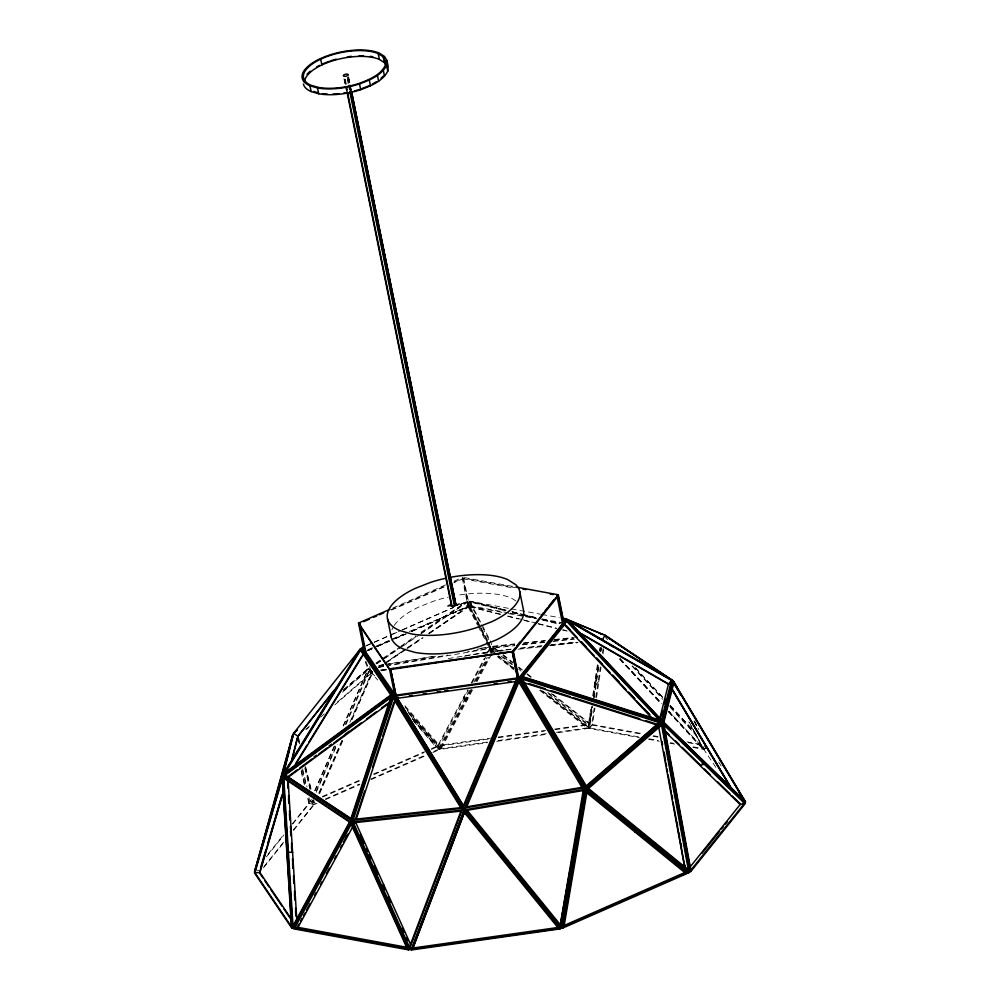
<?xml version="1.0" encoding="UTF-8"?>
<svg xmlns="http://www.w3.org/2000/svg" width="1000" height="1000" viewBox="0 0 1000 1000"><rect width="100%" height="100%" fill="white"/><g stroke="black" fill="none" stroke-linecap="round" stroke-linejoin="round"><path stroke-width="0.75" stroke-dasharray="5 3.75" d="M469.663 690.225L439.963 745.975L439.938 749.425L487.488 742.688M487.337 742.05L441.325 748.575L441.35 745.113L490.438 738.162M466.037 697.025L466.012 700.487L464.7 696.762M466.812 700.725L466.85 697.262M489.913 655.612L492.088 651.538L492.113 648.075L495.737 650.962M492.388 652.725L492.413 649.262L494.837 651.188M556.362 732.275L587.038 727.925L587.062 724.475L547.025 692.65M547.688 692.237L588.775 724.887L588.75 728.35L639.35 737.613M487.837 643.312L468.75 606.287L469.1 601.413L506.962 610.85M478.475 623.5L469.925 606.912L470.275 602.038L506.625 611.1M464.462 656.213L492.088 651.538L492.425 646.663L491.012 643.913M511.15 649.125L492.725 651.137L493.075 646.263L491.65 643.5M543.225 691.438L588.062 727.062L591.2 706.15M592.762 695.688L597.475 664.212M599.487 650.7L599.938 647.7M588.062 727.062L591.613 706.562M593.175 696.1L598.112 663.15M599.913 651.137L600.363 648.138M591.95 706.9L588.75 728.35L540.413 689.938M593.562 696.175L598.375 664.013M600.212 651.762L600.9 647.163M594.163 708.15L591.638 725L588.75 728.35L592.587 705.9M593.737 698.238L598.775 664.55M600.837 650.763L601.3 647.7M638.35 736.838L589.587 727.9L592.737 706.875M594.087 697.875L598.812 666.338M601.05 651.325L601.5 648.325M595.763 697.425L600.35 666.8M602.413 653.012L603.1 648.413M589.587 727.9L592.487 724.55L594.963 708.037M596.538 697.525L601.025 667.5M603.05 653.988L603.725 649.488M428.925 633.35L468.75 606.287L469.888 601.225L509.725 608.575M470.312 606.625L471.45 601.562L505.938 610.163M510.662 649.5L492.088 651.538L493.175 647.475L514.862 645.1M497.175 654.837L493.537 651.95L494.625 647.887L514.6 645.7M594.55 683.737L595.638 679.675M596.487 679.862L595.4 683.925L598.288 680.575M314.688 790.713L334.438 745.638M343.088 725.875L367.287 670.662L371.388 673.175L349.688 722.712M317.038 803.363L314.175 804.613L310.062 802.113L311.3 799.287M315.012 790.8L334.837 745.588M343.5 725.8L368.263 669.275L372.375 671.775L350.7 721.237M316.238 790.788L336.662 744.15M345.337 724.362L369.487 669.25L372.375 671.775L336.163 703.15M316.212 792.362L337.3 744.237M345.988 724.412L369.55 670.638L375.5 676.675M318.8 793.213L342.25 739.7M319.125 793.312L342.663 739.613M319.725 793.462L343.3 739.688M351.975 719.862L372.438 673.162M471.087 689.425L439.85 748.062L438.537 744.338L467.575 689.825M471.238 682.95L484.412 658.225M487.337 652.725L489.538 648.612L389.412 665.537M471.8 689.613L439.938 749.425L438.625 745.7L468.325 689.963M471.938 683.162L485.7 657.337M488.6 651.888L490.775 647.812L467.75 651.712M474 682.075L487.038 657.6M489.938 652.163L492.113 648.075M475.475 681.175L488.038 657.5M490.95 652.013L492.413 649.262M476.15 681.45L489.188 656.975M441.325 748.575L472.663 689.75M477.05 681.525L491.65 654.1M267.975 854.237L283.55 834.812M292.312 823.888L308.863 803.25L307.025 795.675M266.4 856.875L283.962 834.95M292.75 823.988L309.35 803.275L307.512 795.713M264.037 866.5L283.512 842.212M293.238 830.075L313.688 804.575L312.575 800.037M263.4 867.95L283.913 842.362M293.675 830.188L314.575 804.112L313.463 799.712M596.112 684.362L599 681.012M693.2 746.875L702.337 748.55L705.238 745.212M715.9 767.375L703.763 749.312L706.663 746.062M668.8 711.637L703.763 749.412L706.5 746.725M343.212 690.088L367.962 668.637L364.625 660.387M344.113 689.475L368.65 668.225L365.8 661.188M343.738 690.525L368.263 669.275M342.525 692.125L367.287 670.662M305.688 729.362L311.588 724.262M306.537 729.362L308.9 727.312M320.688 717.1L325.4 713.012M334.837 704.837L371.388 673.175M411.4 631.25L468.562 606.175L462.863 578.75L463.675 578.2L515.288 587.65M508.725 612.863L469.263 605.625L468.45 606.188L503.375 612.587M375.85 663.05L399.562 647.125M400.85 646.263L415.9 635.837M421.062 632.325L466.388 601.725L468.75 606.287L501.8 614.475M376.337 663.625L381.475 660.125M382.762 659.25L398.175 648.775M399.462 647.9L416.175 636.55M421.312 633.062L467.575 601.625L480.3 626.312M376.737 663.863L383.188 659.475M384.475 658.6L401.25 647.2M402.55 646.325L419.325 634.925M420.613 634.05L467.062 602.487L478.462 624.6M378.212 667.625L383.387 664.112M384.675 663.225L402.762 650.938M407.938 647.425L422.15 637.775M428.6 633.375L467.362 607.038L465 602.475L459.325 604.963M378.8 667.412L386.512 662.175M387.8 661.3L405.788 649.075M407.075 648.2L422.5 637.725M379.212 667.65L406.312 649.237M407.6 648.363L423.088 637.837M429.538 633.45L468.25 607.15L467.062 602.487M694.412 731.787L703.763 749.412L707.113 747.325M392.825 608.038L445.712 584.825M454.288 581.062L462.863 577.3L468.75 606.287L411.575 631.375M390.838 609.75L445.15 585.925M453.725 582.163L462.987 578.737L454.35 582.525M391.55 610.087L444.363 586.912M366.325 645.625L400.637 630.575M402.062 629.95L453.525 607.362M460.662 604.237L466.388 601.725M365.725 646.038L372.812 642.925M374.225 642.3L391.25 634.837M392.663 634.212L396.925 632.35M402.587 629.862L453.65 607.463M367.837 649.725L374.975 646.587M376.413 645.962L403.562 634.05M409.275 631.538L468.562 606.175M367.15 650.675L372.863 648.162M374.288 647.537L389.988 640.65M391.413 640.025L405.688 633.763M367.275 650.812L375.85 647.05M377.275 646.425L393 639.525M394.425 638.9L405.863 633.888M368.088 650.6L372.35 648.737M378.013 646.25L389.363 641.263M395.037 638.775L406.375 633.8M412.05 631.312L467.362 607.038M322.413 796.5L360.675 779.712M373.425 774.112L424.438 751.737M431.525 748.625L435.775 746.762L438.663 749.287L433 751.775M314.137 800.837L311.288 802.087L314.175 804.613L313.075 800.075M322.713 797.075L361.3 780.138M374.162 774.5L424.175 752.55M431.325 749.412L437.038 746.9L439.938 749.425L407.175 711.775M325.312 799.025L359.312 784.1M370.65 779.125L425.913 754.875M325.613 799.6L359.9 784.55M371.337 779.525L425.65 755.7M432.788 752.562L440.85 749.025L407.625 711.538M379.025 665.45L383.638 664.675M385.188 664.412L432.9 656.35M480.625 648.275L489.862 646.712L491.05 651.375L447.938 658.662M378.862 665.812L386.538 664.525M388.075 664.262L435.65 656.213M477.088 649.212L490.9 646.875L492.088 651.538L488.55 644.688M378.738 666.75L384.875 665.713M386.413 665.462L447.8 655.075M378.638 667.35L387.875 665.788M380.213 670.113L387.9 668.812M381.587 670.225L387.725 669.188M381.488 670.825L387.65 669.775M483.15 653.637L487.762 652.85M498.1 737.075L545.65 730.337M554.85 729.038L587.062 724.475M439.963 745.975L489.05 739.013M498.263 737.712L544.288 731.188M555.025 729.663L588.775 724.887M498.075 740.537L547.15 733.575M496.7 741.388L547.325 734.212M558.062 732.688L589.825 728.188L542.175 690.825M493.075 646.263L514.575 643.913M523.775 642.9L545.275 640.55M554.487 639.538L572.913 637.525M492.425 646.663L515.662 644.125M523.4 643.275L545.087 640.9M554.375 639.888L574.513 637.675M522.6 644.25L544.288 641.888M553.575 640.863L573.713 638.663M522.275 644.862L545.325 642.337M553 641.5L574.513 639.15M520.363 648.112L541.862 645.763M551.075 644.762L577.163 641.9M519.963 648.487L541.638 646.112M549.388 645.275L577.263 642.225M493.537 651.95L498.15 651.45M499.675 651.275L504.288 650.775M518.112 649.262L541.163 646.737M550.375 645.738L578.025 642.712M464.375 577.587L514.362 586.737M462.863 578.75L514.475 588.212M511.25 608.862L540.337 614.188M541.875 614.462L559.263 617.6M510.238 613.138L523.9 615.638M525.425 615.913L536.05 617.863M542.125 618.975L563.375 622.875M508.587 613.638L536.925 618.775M542.263 619.8L562.675 623.488M592.487 724.55L642.763 733.763M653.425 735.713L658 736.55M686.95 741.862L702.188 744.65M591.638 725L642.25 734.275M652.987 736.237L659.112 737.362M688.25 742.7L702.062 745.225M649.013 738.787L658.15 740.462M670.337 742.688L673.388 743.25M648.55 739.3L659.287 741.263M670.025 743.238L674.625 744.075M693.025 747.45L704.6 749.562L669.013 711.388M511.925 611.65L520.925 613.9M522.425 614.275L535.913 617.638M541.912 619.125L559.9 623.612M469.888 601.225L506.238 610.288M512.3 611.8L536.538 617.837M542.6 619.35L559.25 623.5M513.025 612.35L523.625 615M525.15 615.375L535.75 618.013M541.8 619.525L558.462 623.675M512.688 612.6L536.925 618.65M542.987 620.15L558.138 623.938M507.8 615.962L521.763 619.5M523.288 619.875L536.912 623.275M538.425 623.65L556.6 628.188M563.263 629.8L566.263 630.538M469.925 606.912L501.737 614.837M507.8 616.35L518.4 618.987M524.462 620.5L532.038 622.388M538.088 623.9L556.275 628.438M562.325 629.938L568.387 631.45M308.863 803.25L314.175 804.613M255.012 869.6L258.762 870.65M314.475 803.075L310.363 800.575L309.625 797.55M515.825 600.9L511.413 598.1A67.5 27.775 -11.5 0 0 456.8 595.4M514.075 668.787L498.188 656.325L513.837 668.825M494.625 647.887L498.263 650.775M503.113 654.625L512.8 662.337M518.862 667.15L522.5 670.037M527.35 673.888L532.2 677.738M552.8 694.112L589.15 723M493.175 647.475L498.013 651.312M502.837 655.15L512.513 662.837M518.55 667.638L520.962 669.562M527.013 674.362L530.638 677.237M551.175 693.562L589.837 724.287M502.987 656.725L512.65 664.4M518.688 669.2L521.112 671.125M500.913 656.012L513.038 665.65M498.387 655.8L514.138 668.325M497.238 656.587L514.225 670.075M539.712 690.325L587.038 727.925M312.5 800.85L315.387 803.375M368.65 668.225L372.375 671.775M367.962 668.637L371.688 672.188L369.462 666.688M619.837 658.6L661.688 703.525M635.462 667.862L662.975 697.6M670.387 705.6L694.725 731.9M635.35 667.975L662.9 697.738M670.325 705.75L694.688 732.087M632.487 665.925L662.15 697.987M669.575 706L697.125 735.763M605.525 637.475L607.638 639.763M632.038 666.125L662.8 699.362M670.225 707.387L698.863 738.325M620.175 658.888L661.45 703.475M668.863 711.475L702.725 748.062L688.838 721.9M620.05 658.975L661.375 703.625M619.6 659.163L660.975 703.85M668.4 711.875L702.337 748.55M405 705.788L438.537 744.338M404.85 706.875L438.625 745.7M407.325 710.675L439.85 748.062M369.487 669.25L372.55 672.775M412.475 718.662L437.038 746.9M412.175 718.838L438.663 749.287M369.55 670.638L377.7 680.013M413.363 721L435.775 746.762M718.662 762.1L721.237 766.012M694.55 721L698.875 729.137M694.45 721.413L698.05 728.2M693.938 721.062L698.325 729.325M693.213 729.438L703.763 749.312M689.375 722.3L691.525 726.363M470.275 602.038L490.938 642.113M469.1 601.413L481.825 626.087M482.537 627.463L490.312 642.55M481 627.675L489.487 644.137M481.325 629.025L487.738 641.462M488.45 642.85L492.725 651.137M479.175 625.988L487.013 641.188M487.725 642.575L489.862 646.712M468.25 607.15L477.512 625.112M478.225 626.5L491.05 651.375M490.775 647.812L492.088 651.538M489.538 648.612L490.85 652.337M463.925 696.688L465.238 700.413M467.575 601.625L468.75 606.287M298.725 740.95L299.462 743.888M305.35 767.4L310.887 789.425M298.275 736.513L300.125 744.075M305.637 766.762L311.163 789.463M297.987 738.062L299.45 744.112M304.975 766.8L310.5 789.488M304.837 768.225L310 789.438M302.638 768.8L307.05 786.95M302.337 770.35L306.388 786.988M308.962 797.575L310.062 802.113M301.262 770L305.3 786.637M301.125 771.438L304.438 785.075M463.675 578.2L469.263 605.625M462.3 578.4L467.875 605.825M348.738 77.55L350.1 84.188M350.288 85.2L351.35 90.312M348.35 76.825L349.913 84.488M350.225 86.013L351.163 90.612M348.425 77.35L349.675 83.475M349.988 85.013L350.925 89.6M348.013 77.125L349.263 83.25M347.537 77.387L348.787 83.513M349.1 85.037L350.037 89.637M347.287 79.138L348.212 83.737M348.525 85.262L349.462 89.862M345.3 79.212L347.475 89.938M344.85 79.375L347.337 91.625M344.4 79.25L346.9 91.5M343.963 78.812L345.2 84.938M345.513 86.475L346.45 91.062M391.9 629.862A67.5 27.775 -11.5 0 1 393.537 626.5M394.263 625.363A67.5 27.775 -11.5 0 1 418.837 607.013L434.137 600.988A67.5 27.775 -11.5 0 1 448.175 597.125"/><path stroke-width="1.5" d="M385.662 60.888L385.275 65.525C380.112 75.425 368.9 79.725 359.038 83.462A41.938 17.25 -11.5 0 1 318.375 87.387L311.038 85.262A41.938 17.25 -11.5 0 1 320.688 59.162A41.938 17.25 -11.5 0 1 378.2 53.625L383.25 56.825L386.25 63.788M387.775 71.2L386.587 65.4L386.987 60.613L384.487 56.413L379.275 53.113A43.288 17.812 -11.5 0 0 319.925 58.837A43.288 17.812 -11.5 0 0 309.95 85.775L311.125 91.562L318.7 93.763A43.288 17.812 -11.5 0 0 360.675 89.712C370.863 85.862 382.438 81.425 387.775 71.2L388.162 66.4L386.987 60.613M350.35 91.163L455.012 605.625L455.887 604.25M395.737 695.425L390.462 669.525L393.7 668.525M570.375 868.037L559.712 928.375L561.6 927.675L585.212 789.325L464.525 809.85L352.238 822.05L409.487 949.225L411.812 949.05L464.525 809.85L519.462 678.425L584.862 787.675L583.162 795.65M558.462 928.275L464.263 812.5L412.587 948.95L562.975 927.95L586.587 789.6L584.225 789.613L561.075 925.675L467.1 810.163L466.125 810.462L485.75 834.587M570.9 865.025L571.438 862.013M571.962 858.988L572.5 855.975M573.038 852.962L573.562 849.938M574.9 842.4L575.438 839.388M575.962 836.375L576.5 833.35M577.038 830.337L577.562 827.325M578.1 824.3L578.638 821.287M582.1 801.675L582.625 798.662M564.475 622.5L565.325 618.7L561.775 618.112M282.288 775.962L292.613 735.15L254.675 871.488M411.262 950L411.812 949.05L408.425 949.85L293.412 928.787L351.188 822.675L354.562 821.888L283.087 774.212L293.312 733.7L360.675 648.525L364.412 652.075L395.35 697.85L464.525 809.85L560.625 927.975L560.075 928.913L411.262 950L463.975 810.8L519.462 678.425M283.7 773.012L293.7 733.425L298 736.263L291.7 761.188M291.938 759.05L297.238 738.05M659.538 719.412L668.425 684.212L671.475 680.337L568.812 621.138L661.475 719.925L671.475 680.337M585.212 789.325L584.225 789.613L658.988 724.837L659.75 721.838M661.263 715.837L662.4 711.338M664.3 703.838L665.438 699.338M645.713 720.625L658.988 724.837L662.038 720.962L672.262 680.45L567.238 619.888L564.95 622.8M398.438 697.412L395.35 697.85L394.4 695.387L517.875 677.9L518.825 680.35L520.837 676.587L566.2 620L661.012 721.087L658.988 724.837L663.225 722.138L673.462 681.637L745.3 801.888L743.175 803.238M255.738 868.55L273.55 804.9M273.962 803.425L292.65 736.6M254.5 871.413L282.387 775.65L287.387 777.05L297.425 769.688M389.963 609.288L358.512 623.088L364.412 652.075L360.75 649.112L283.725 774.1L287.387 777.05L282.362 777.188L254.475 872.938L291.775 928.112L294.288 928.05M254.913 872.675L282.25 778.812L291.462 926.762L254.913 872.675L259.925 872.55L291.262 918.913M259.938 871.325L282.162 795.013M259.925 872.55L283.363 792.087M260.55 867.95L265.825 850.062M267.587 844.1L272.863 826.225M273.312 824.737L282.113 794.938M352.238 822.05L354.562 821.888L351.012 820.15L391.8 696.112L395.35 697.85L389.462 668.863L358.512 623.088M350.387 821.712L292.613 927.812L283.212 776.888L350.387 821.712L354.562 821.888L352.188 820.375L392.987 696.338L395.35 697.85L391.7 694.887L360.75 649.112M355.538 818.925L364.762 790.875M372.537 767.25L381.763 739.188M382.725 736.237L393.9 702.275M356.138 819.463L395.513 699.712L397.962 703.675M466.55 806.862L583.538 787.075L519.612 680.288L518.975 682.225L582.1 787.675M460.975 811.038L409.412 947.163L353.438 822.8L461.763 811.025M409.487 949.225L462.2 810.025L465.5 809.562L561.6 927.675M412.587 948.95L464.263 813M449.4 849.05L464.525 809.85L394.4 695.387M463.575 807.387L517.875 677.9M466.512 807.35L519.612 680.288M564.862 622.513L566.2 620M521.975 677.8L564.438 624.825L566.45 621.062L659.225 719.975L522.062 676.45L566.45 621.062M294.613 928.15L351.175 824.262L407.225 948.775L294.613 928.15L297.987 927.362L407.562 947.425M296.788 927.987L299.012 923.913M300.5 921.188L301.975 918.462M303.463 915.75L304.938 913.025M306.425 910.3L310.125 903.5M314.562 895.337L316.05 892.625M320.487 884.463L321.975 881.737M326.425 873.575L329.387 868.138M334.562 858.612L336.05 855.888M340.487 847.725L341.975 845.013M343.45 842.288L347.9 834.125M297.987 927.362L353.075 826.2M345.55 838.188L347.05 835.462M512.025 869.85L513.55 868.612M564.85 622.65L566.862 619.312L671.888 679.887L604.712 635.062M598.075 638L602.35 639.775L605.025 635.325L672.862 680.75L677.9 690.238M283.087 774.212L360.112 649.225L364.412 652.075L362.038 647.513L363.75 651.725M360.5 650.238L285.125 772.55L390.788 695.037L360.5 650.238L362.337 651.725M295.587 763.763L307.05 745.15M308.688 742.487L361.95 656.062M294.525 766.2L363.35 654.525M309.95 85.775L317.525 87.963A43.288 17.812 -11.5 0 0 359.5 83.912C369.688 80.062 381.25 75.625 386.587 65.4M679.237 875.925L690.725 871.587L745.4 803.388L663.337 723.637L658.988 724.837L660.925 722.35L520.763 677.85L518.825 680.35L512.925 651.375L558.288 594.788L515.875 587.013M660.925 722.35L584.225 789.613L587.25 788.438L662.013 723.662L689.4 871.6L686.375 872.788L688.737 872.775L586.587 789.6M586.688 786.35L659.338 722.588L522.337 679.1L586.263 785.888L659.338 722.588M297.613 736.55L334.4 690.025M298 736.263L338.325 685.275M517.812 679.7L512.238 651.725L517.575 677.625M513.212 650.512L515.15 648.088M517.087 645.662L520.013 642.025M541.375 615.375L543.325 612.95M545.262 610.525L547.212 608.1M549.15 605.675L554.012 599.625M558.138 595.95L513.4 651.762L518.975 679.188L563.713 623.375L558.138 595.95L557.038 595.95M518.787 677.938L563.375 622.875M689.488 867.725L740.163 804.513L744.5 803.312L664.062 725.15L690.9 870.163L744.5 803.312M702 853.3L719.575 831.375M721.525 828.938L723.487 826.513M725.438 824.075L727.387 821.637M670.125 683.438L672.862 680.75M294.887 731.95L297.25 729.9M293.888 733L297.387 729.963M589 786.612L585.462 789.675L588.475 788.487L661.587 725.15L688.375 869.825L588.475 788.487M593.713 782.525L596.075 780.475M600.788 776.388L603.15 774.35M614.938 764.137L618.475 761.062M623.188 756.975L634.987 746.762M638.525 743.7L642.062 740.638M645.6 737.575L647.962 735.525M381.025 78.162L383.312 76.225M283.725 774.1L391.7 694.887M351.012 820.15L283.837 775.325L391.8 696.112M285.15 775.163L390.662 697.75L350.8 818.975L285.15 775.163L351.775 818.988M313.95 757.05L316.462 755.212M329.038 745.975L331.55 744.137M345.387 733.988L349.162 731.213M299.938 767.85L312.5 758.637M318.775 754.025L327.562 747.588M333.837 742.975L346.388 733.763M350.163 731L361.463 722.712M366.475 719.025L376.525 711.663M381.55 707.975L387.825 703.375M288.7 776.888L389.188 703.162M670.275 683.662L673.462 681.637M702.138 763.363L704.262 762.013M670.337 683.675L673.688 681.688L745.525 801.938L743.288 803.263M372.35 84.038L376.287 81.812M363.675 621.663L369.4 619.163M373.688 617.275L376.538 616.025M379.4 614.775L383.688 612.888M394.988 696.75L364.462 651.612L365.725 651.3M563.062 925.962L684.788 872.562L687.138 872.537L587.112 791.1L564 926.575L687.138 872.537M570.625 923.575L580.625 919.188M590.625 914.8L603.488 909.163M606.35 907.9L610.638 906.025M613.5 904.762L617.788 902.887M620.638 901.637L626.362 899.125M636.362 894.737L646.363 890.35M650.65 888.462L653.512 887.212M656.375 885.95L660.662 884.075M663.512 882.825L676.375 877.175M562.975 927.95L688.737 872.775M360.213 89.262L369.725 85.512M447.837 606.087L449.613 605.388M449.237 605.288L452 606.087A2.512 1.037 -11.5 0 0 454.438 605.85L459.325 603.925M658.988 724.837L662.013 723.662M659.575 725.938L661.587 725.15M636.312 830.812L638.325 830.025M513.225 868.363L514.2 868.062M360.025 623.862L358.888 624.188L389.4 669.325M390.538 669.013L395.913 694.887M699.938 765.425L704.275 764.225M379.8 886.263L382.062 885.738M350.925 938.462L354.3 937.675M465.163 807.913L584.862 787.675M466.125 810.462L584.163 790.375L583.188 790.675L560.1 925.975L557.163 922.375M389.462 668.863L512.925 651.375M396.775 668.088L401.4 667.425M404.475 666.988L407.55 666.55M412.175 665.9L415.25 665.462M418.325 665.025L421.413 664.587M426.025 663.938L429.1 663.5M432.188 663.062L436.8 662.412M439.888 661.975L442.962 661.538M446.037 661.1L450.662 660.45M453.738 660.013L456.812 659.575M459.9 659.137L464.513 658.487M467.587 658.05L478.363 656.525M481.45 656.087L486.062 655.438M489.15 655L492.225 654.562M495.3 654.125L499.925 653.462M503 653.037L506.075 652.6M390.462 669.525L512.212 651.762M395.775 695.95L516.6 678.838L463.462 805.562L395.775 695.95L462.775 805.375M409.25 695.875L412.325 695.438M423.137 693.913L426.225 693.475M437.025 691.938L440.112 691.5M444.738 690.85L447.825 690.413M494.125 683.85L497.212 683.413M508.025 681.888L511.1 681.45M396.725 698.413L516.013 681.513M413.137 948L559 927.337L545.262 910.45M410.725 949.212L411.812 949.05L408.787 948.5M352.188 820.375L462.15 808.35L464.525 809.85M353.438 822.8L355.763 822.625L410.475 944.175M381.55 885.263L383.875 885.088M634.85 831.9L637.212 831.888M563.713 623.375L562.525 623.375L556.95 595.95M283.212 776.888L287.387 777.05L283.837 775.325M288.425 852.225L292.6 852.387M522.875 589.05L525.913 589.6M550.2 594.05L553.237 594.6M600.15 633.688L603.175 634.45M313.675 91.487L318.075 92.75M520.837 676.587L661.012 721.087M529.15 683.637L545.375 688.787M551.287 690.65L570.462 696.75M573.413 697.675L639.812 718.75M523.387 682.55L657.4 725.088M565.325 618.7L605.025 635.325M564.837 618.675L601.888 634.075M395.325 695.1L364.975 650.975L364.35 647.938M581.688 633.862L669.225 684.338M577.925 632.025L668.425 684.212M304.562 82.312A41.938 17.25 -11.5 0 1 333.075 60.688A41.938 17.25 -11.5 0 1 379.375 59.425L384.425 62.625L385.637 64.65M455.588 604.062L457.2 605.087M606.888 637L672.588 680.837L675.413 686.162M602.35 639.775L607.5 643.213M610.075 644.938L612.65 646.65M587.25 788.438L689.4 871.6M592.55 796.388L594.925 798.312M597.3 800.25L606.8 807.987M624.612 822.5L626.987 824.425M630.55 827.337L632.925 829.262M635.3 831.2L642.438 837M662.625 853.45L665 855.375M667.375 857.312L670.938 860.212M673.312 862.15L679.25 866.988M585.95 792.087L684.788 872.562M663.225 722.138L745.3 801.888M665.65 731.312L668.975 734.538M675.625 741L678.95 744.237M682.288 747.475L700.025 764.712M704.463 769.025L710 774.412M717.763 781.95L729.963 793.812M732.188 795.962L739.95 803.512M664.188 730.688L740.163 804.513M567.238 619.888L662.038 720.962M566.838 626.15L570.025 629.562M581.75 642.05L586 646.587M596.663 657.95L601.987 663.625M612.638 674.975L619.025 681.787M628.612 692.013L635 698.825M644.587 709.05L649.912 714.725M564.188 623.763L576.975 637.388M581.225 641.938L594.012 655.562M597.212 658.975L609.987 672.6M613.188 676.012L625.975 689.638M629.163 693.037L634.487 698.725M636.625 700.987L649.4 714.625M564.438 624.825L651.875 718.05M487.713 837L489.675 839.412M492.612 843.025L494.575 845.438M496.55 847.85L498.512 850.263M505.375 858.713L507.337 861.125M509.3 863.538L511.262 865.95M514.2 869.562L516.15 871.963M518.112 874.362L521.038 877.962M522.987 880.362L533.737 893.562M535.688 895.962L537.638 898.363M540.562 901.963L542.525 904.362M544.475 906.762L546.425 909.175M553.263 917.575L555.212 919.975M466.775 813.962L468.738 816.375M484.438 835.675L486.4 838.088M488.363 840.5L490.325 842.9M493.263 846.525L495.225 848.938M497.188 851.35L507.975 864.613M509.938 867.025L511.9 869.438M514.85 873.062L516.812 875.462M536.438 899.587L538.4 902M541.337 905.625L543.3 908.037M463.975 810.8L560.075 928.913M738.587 791.675L745.525 801.938M368.488 659.6L371.95 664.712M375.412 669.837L378 673.675M381.463 678.8L384.062 682.638M387.525 687.763L390.112 691.6M259.5 872.812L262.962 877.95M264.7 880.512L269.037 886.925M270.775 889.5L282.05 906.175M283.788 908.737L290.725 919M405.288 715.537L406.925 718.175M408.55 720.825L410.988 724.775M418.325 736.65L419.95 739.287M423.212 744.562L424.837 747.2M426.463 749.837L428.913 753.787M431.35 757.75L432.987 760.387M436.238 765.662L437.875 768.3M440.312 772.25L441.95 774.887M448.462 785.438L450.9 789.4M453.35 793.363L454.975 796M392.987 696.338L462.15 808.35M672.425 689.7L731.712 788.9M520.763 677.85L586.163 787.113M522.013 685.688L523.612 688.35M526 692.35L528.4 696.338M529.987 699.013L531.587 701.675M533.975 705.675L535.575 708.337M561.1 750.975L562.688 753.637M565.087 757.638L566.688 760.3M569.075 764.3L571.462 768.3M573.062 770.962L574.663 773.625M577.05 777.625L578.65 780.288M672.412 689.675L729.887 785.875M671.213 688.1L731.087 788.325M674.412 682.95L680.05 693.587M673.688 681.688L678 689.825M679.438 692.537L680.875 695.25M362.887 647.288L364.663 650.7M360.288 834.6L364.1 843.075M366.65 848.725L367.925 851.562M369.2 854.388L371.1 858.625M374.288 865.688L378.1 874.163M383.188 885.475L385.1 889.712M388.275 896.775L390.825 902.425M402.275 927.862L404.175 932.1M406.725 937.75L407.987 940.575M351.188 822.675L408.425 949.85M558.288 594.788L563.875 622.238M557.788 595.438L559.963 606.112M560.575 609.15L562.75 619.825M519.65 591.225L523.425 609.775A67.5 27.775 -11.5 0 1 495.863 640.1L480.562 646.125A67.5 27.775 -11.5 0 1 415.1 652.425L403.3 649.013A67.5 27.775 -11.5 0 1 390.988 634.438M383.25 56.825L384.425 62.625M383.338 70.462L384.513 76.263M378.2 53.625L379.375 59.425M377.438 75.462L378.625 81.263M369.312 80.05L370.487 85.85M359.5 83.912L360.675 89.712M351.538 91.325L456.012 604.775M351.475 92.137L455.825 605.062M351.55 92.662L378.025 222.812M378.65 225.875L455.275 602.525M350.812 90.9L455.487 605.363M349.775 91.388L454.438 605.85M347.65 93.162L452 606.087M347.212 93.025L451.562 605.95A2.512 1.037 -11.5 0 1 451.325 604.95M320.688 59.162L321.875 64.963M317.525 87.963L318.7 93.763M387.512 618.787L391.287 637.337M390.55 668.962L395.812 694.875M360.125 623.837L365.662 651.325M360.325 628.125L363.738 644.887M663.337 723.637L690.725 871.587M664.075 752.3L665.487 759.925M666.05 762.975L666.612 766.025M670 784.325L670.575 787.375M671.975 795L672.55 798.05M677.062 822.45L677.625 825.5M679.038 833.138L679.6 836.188M681.012 843.812L681.575 846.862M684.975 865.163L685.537 868.213M658.575 726.338L684.788 867.962M662.025 741.5L662.575 744.538M663.95 752.113L664.5 755.138M665.05 758.162L665.6 761.2M666.975 768.763L667.525 771.8M668.088 774.825L671.388 793M671.938 796.038L672.487 799.062M673.037 802.087L684.887 867.225M288.087 779.95L296.8 919.875M287.575 780.138L288.062 787.837M288.538 795.537L289.012 803.238M289.5 810.938L290.075 820.175M290.462 826.338L291.038 835.575M291.512 843.275L291.988 850.987M292.475 858.688L293.05 867.925M293.525 875.625L294.012 883.325M294.488 891.025L295.062 900.263M295.55 907.962L296.025 915.662M287.65 784.85L287.838 787.925M288.512 798.713L288.8 803.337M289.475 814.125L289.762 818.75M290.525 831.075L290.812 835.7M291.488 846.488L291.775 851.112M292.55 863.438L292.838 868.062M293.512 878.85L293.8 883.475M294.462 894.262L294.75 898.888M295.525 911.225L295.812 915.837M282.362 777.188L291.775 928.112M445.825 578.25A67.5 27.775 -11.5 0 0 430.375 582.438L415.062 588.462A67.5 27.775 -11.5 0 0 399.525 630.462L411.325 633.888A67.5 27.775 -11.5 0 0 476.788 627.575L492.088 621.55A67.5 27.775 -11.5 0 0 515.763 584.7L507.638 579.55A67.5 27.775 -11.5 0 0 450.125 577.375M311.125 91.562A43.288 17.812 -11.5 0 1 303.425 84.075M307.075 74.212A43.288 17.812 -11.5 0 1 310.325 71.188M316.788 66.85A43.288 17.812 -11.5 0 1 319.625 65.35M322.4 64.037A43.288 17.812 -11.5 0 1 329.438 61.262M330.913 60.763A43.288 17.812 -11.5 0 1 336.25 59.188M347.3 56.887A43.288 17.812 -11.5 0 1 351.475 56.337M359.025 55.8A43.288 17.812 -11.5 0 1 363.462 55.8M370.363 56.325A43.288 17.812 -11.5 0 1 372.887 56.725M358.775 89.725A41.938 17.25 -11.5 0 1 354.288 90.988M346.65 92.638A41.938 17.25 -11.5 0 1 343.562 93.138M338.963 93.688A41.938 17.25 -11.5 0 1 332.975 94.075M327.062 94.012A41.938 17.25 -11.5 0 1 322.413 93.612M348.25 74.725L346.662 76.075A2.512 1.037 -11.5 0 1 344.225 76.312L343.787 76.188A2.512 1.037 -11.5 0 1 344.363 74.625A2.512 1.037 -11.5 0 1 347.812 74.287L348.25 74.725M673.85 682.725L663.85 722.337L744.1 800.325L673.85 682.725M393.15 698.213L353.275 819.438L460.75 807.675L393.15 698.213M349.513 822.075L293.012 925.837L283.812 778.238L349.513 822.075"/></g></svg>
